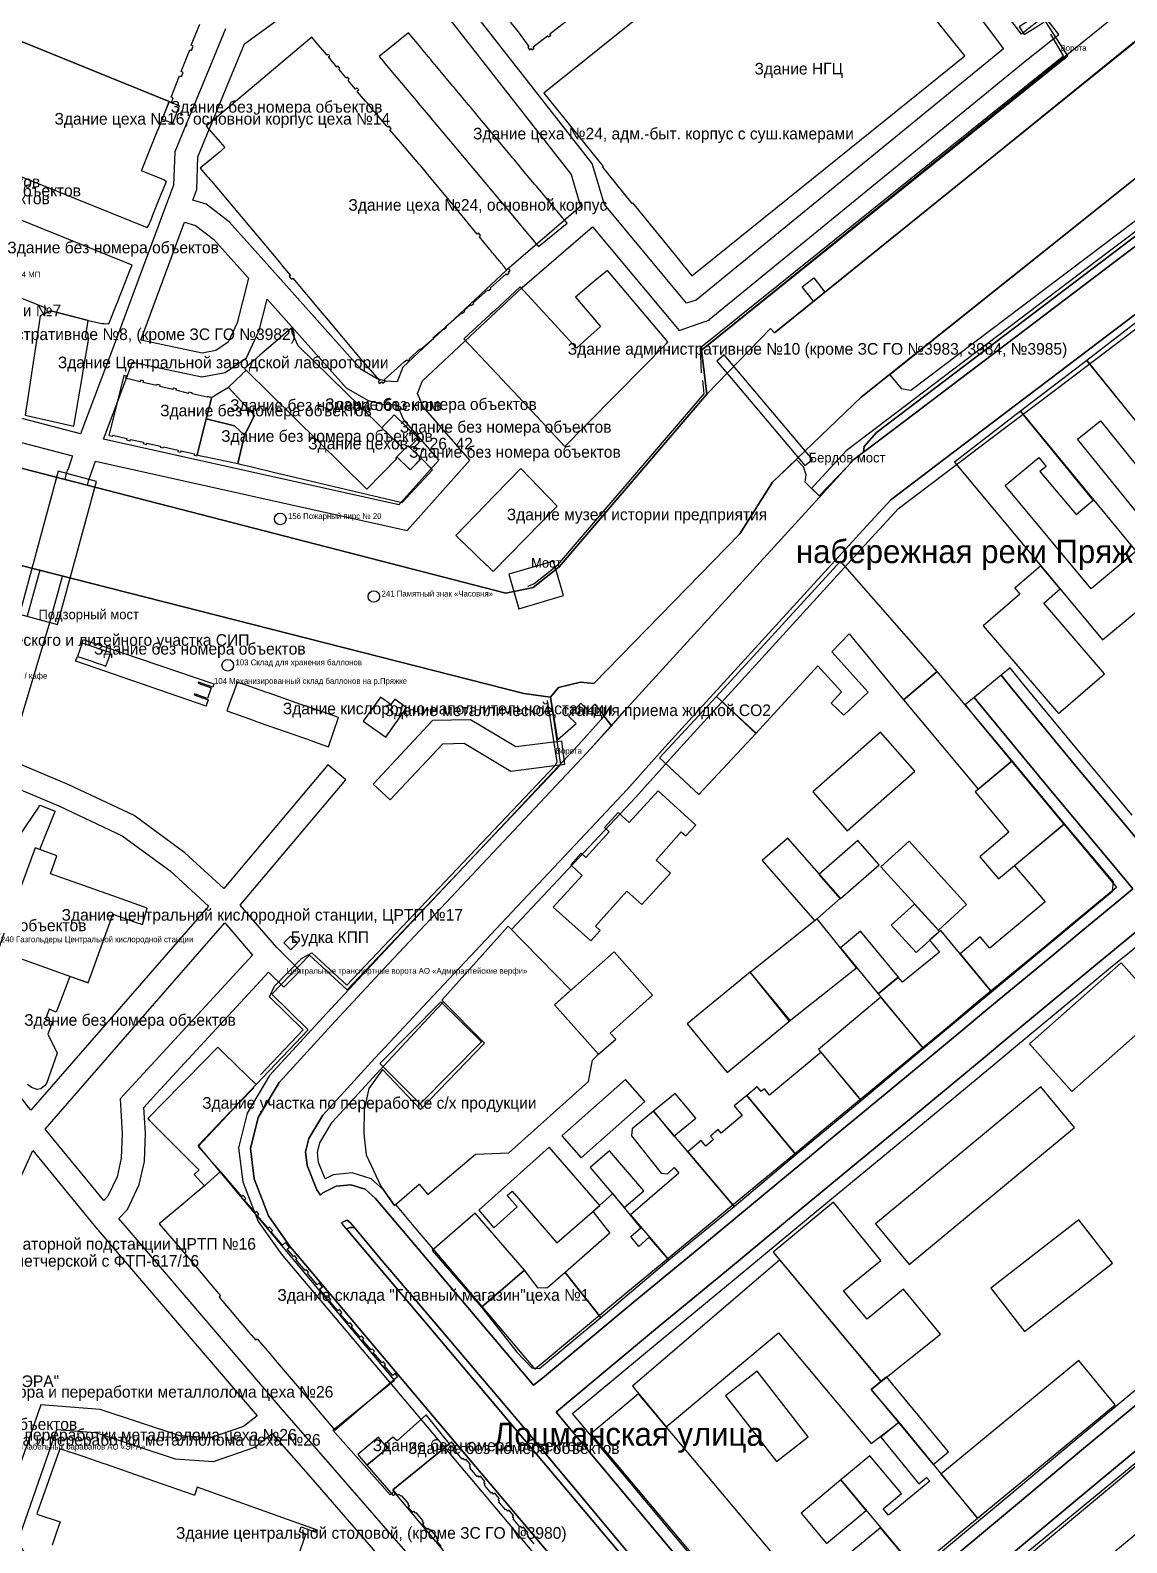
# Model space of a CAD drawing. Extents: x -1571 to 863, y -881 to 2148.
# Drawn here: x -322.6 to -40.2, y 183 to 572.8 of the extents above; entities that cross this region are included whole.
import ezdxf

# ---------------------------------------------------------------- set-up
doc = ezdxf.new("R2010")
doc.units = 0
for name, color, linetype in [('AREAS', 62, 'CONTINUOUS'), ('BRIDGES', 34, 'CONTINUOUS'), ('BUILDINGS_CONTEXT', 9, 'CONTINUOUS'), ('BUILDINGS_SHIPYARD', 6, 'CONTINUOUS'), ('FENCE', 1, 'CONTINUOUS'), ('FENCE_GATES', 2, 'CONTINUOUS'), ('LABELS', 7, 'CONTINUOUS'), ('LAND_EDGE', 8, 'CONTINUOUS'), ('ROADS_CITY', 8, 'CONTINUOUS'), ('ROADS_INTERNAL', 250, 'CONTINUOUS'), ('SIDEWALKS', 9, 'CONTINUOUS'), ('WATER', 5, 'CONTINUOUS'), ('ZONE_SHIPYARD', 1, 'CONTINUOUS')]:
    doc.layers.add(name, color=color, linetype=linetype)

msp = doc.modelspace()

# ---------------------------------------------------------------- linework, layer by layer
at = {"layer": 'AREAS'}
for points in [[(-101.2, 484), (-98.3, 480.5), (-95.8, 480), (40, 582.7), (55.9, 596.4), (70.8, 612.7), (82, 626.8), (90.6, 639.1), (98.3, 652.5), (109, 678.4), (108.4, 682.4), (104, 683.4), (98.6, 667.8), (92.3, 655.3), (70.008, 629.593), (73.4, 626.6), (70.8, 623.8), (67.609, 626.891), (47.5, 604.8), (32, 590.5)], [(-107.937, 464.089), (-97.522, 471.983), (-85.723, 480.882), (-68.73, 493.778), (-43.122, 513.184), (-8.178, 539.541), (7.896, 552.242), (11.429, 555.169), (49.056, 584.159), (69.429, 604.728), (81.999, 617.395), (93.29, 633.661), (97.891, 641.575), (101.471, 650.526), (104.867, 659.611), (104.3, 659.8), (100.9, 651.7), (93.3, 637.6), (84.7, 624.7), (73.5, 610.7), (57.8, 593.4), (41.9, 580.3), (-104.6, 469.1), (-107.8, 465.5)], [(-188.6, 400.9), (-186.8, 389.9), (-182, 394.1), (-184, 396), (-180.8, 399.4), (-178.8, 397.5), (-177.2, 399.1), (-172.923, 393.575), (-169.492, 397.395), (-118.469, 453.42), (-112.183, 460.285), (-112.2, 460.3), (-119.4, 452.8), (-123, 456.3), (-122.7, 458.2), (-123.4, 460.3), (-125.2, 462.2), (-131.4, 456.3), (-139.8, 443), (-177.4, 404.4), (-180.9, 404.8), (-186.5, 403.4)], [(-236.7, 288.4), (-236.1, 283), (-232.3, 274.9), (-228.8, 269.9), (-222.4, 275.4), (-220.2, 272.8), (-207.9, 283.2), (-199.3, 283.5), (-178.8, 301.9), (-177.8, 307.4), (-176.2, 308.9), (-187.6, 321.6), (-183.4, 325.4), (-199.5, 341.9), (-216.6, 322.8), (-205.6, 311.8), (-222.1, 294.7), (-231.9, 305), (-235.4, 300.1), (-236.6, 294.6)], [(-241.167, 263.913), (-239.927, 262.46), (-239.94, 262.449), (-210.148, 227.112), (-156.692, 163.686), (-155.46, 164.698), (-196.944, 214.404), (-219.633, 241.191), (-232.439, 256.297), (-239.119, 264.246), (-240.2, 264.3)]]:
    msp.add_lwpolyline(points, close=True, dxfattribs=at)
msp.add_lwpolyline([(-42.146, 577.163), (-149.7, 490.3), (-148.3, 479), (-131.9, 495.9), (-130.9, 494.8), (-120.826, 502.933), (-123.8, 506.7), (-120.8, 509), (-117.945, 505.259), (-93.034, 525.372), (26.2, 622.1)], dxfattribs=at)
at = {"layer": 'BRIDGES'}
for points in [[(-121.145, 462.206), (-143.845, 489.106), (-145.755, 487.494), (-123.055, 460.594)], [(-315.578, 419.663), (-305.578, 456.463), (-315.422, 459.137), (-325.422, 422.337)], [(-199.359, 432.618), (-196.759, 423.718), (-185.241, 427.082), (-187.841, 435.982)]]:
    msp.add_lwpolyline(points, close=True, dxfattribs=at)
at = {"layer": 'BUILDINGS_CONTEXT'}
for points in [[(-23.7, 489.9), (-32.4, 501.6), (-50.4, 487.7), (-20.9, 451), (-12.1, 440.7), (5.1, 453.5), (-4.6, 465.8), (-18.8, 455.1), (-20.3, 457), (-17, 459.3), (-34, 479.1), (-35.2, 478.1), (-36.3, 479.4)], [(-27.5, 459.4), (-50.4, 487.7), (-67.5, 474.6), (-33.3, 433.1), (-28.3, 437.1), (-52.8, 467.4), (-46.9, 472.1), (-33, 454.9)], [(-53.2, 448), (-48.8, 451.7), (-67.5, 474.6), (-84.5, 461.5), (-46.4, 415.7), (-30.1, 429.3), (-37.7, 438.5), (-49.3, 428.8), (-71.5, 455.5), (-62.8, 462.7), (-60.9, 460.4), (-62.5, 459.1)], [(-97.7, 400.2), (-89, 407.5), (-113.9, 436), (-145.8, 401.1), (-135.7, 391.6), (-119.7, 409), (-113.6, 402.3), (-116.3, 399.4), (-113, 396.3), (-106.8, 402.2), (-116.1, 412.6), (-111.7, 417.2)], [(-57.3, 428.8), (-62.3, 434.8), (-69, 429), (-67.7, 427.5), (-77.1, 419.3), (-57.7, 396.7), (-45.9, 406.9), (-61.5, 425.1)], [(-69.7, 384.5), (-89, 407.5), (-97.7, 400.2), (-78.4, 377.2)], [(-160.503, 385.302), (-150.353, 375.856), (-135.65, 391.654), (-145.8, 401.1)], [(-103.6, 391.9), (-121.046, 376.56), (-112.2, 366.5), (-94.754, 381.84)], [(-78, 359.8), (-73.2, 354.1), (-56.2, 368.3), (-69.7, 384.5), (-79.2, 376.5), (-70.5, 366.1)], [(-180.4, 355), (-187.9, 346.8), (-178.2, 338.1), (-175.8, 340.8), (-177, 341.9), (-168.9, 350.9), (-165.1, 347.5), (-157.7, 355.6), (-161.4, 358.9), (-154.9, 366.2), (-153.7, 365.2), (-151.2, 367.9), (-160.9, 376.8), (-168.3, 368.6), (-171.2, 371.2), (-174.7, 367.3), (-173.5, 366.2), (-179.5, 359.6), (-180.7, 360.7), (-183.4, 357.7)], [(-77.9, 339.2), (-83.1, 334.8), (-75, 325), (-43.8, 350.9), (-43.6, 353.3), (-56.2, 368.3), (-69.1, 357.5), (-61.2, 348.2), (-75.4, 336.2)], [(-127.5, 364.6), (-134.1, 358.8), (-120.468, 343.288), (-113.868, 349.088)], [(-119.445, 355.251), (-113.995, 348.994), (-103.95, 357.743), (-109.4, 364)], [(-103.5, 357.2), (-88.686, 340.885), (-81.4, 347.5), (-96.214, 363.815)], [(-88.4, 340.5), (-94.804, 347.605), (-100.8, 342.2), (-94.396, 335.095)], [(-127.1, 317.4), (-109.8, 331.2), (-119.86, 343.812), (-137.16, 330.012)], [(-113.912, 336.315), (-104.2, 324.5), (-98.988, 328.785), (-108.7, 340.6)], [(-92.6, 310.4), (-75, 325), (-88, 340.8), (-91, 338.3), (-88.4, 335.2), (-97.9, 327.5), (-99, 328.8), (-104.2, 324.5)], [(-172.2, 335.3), (-187.6, 321.6), (-176.2, 308.9), (-171.8, 312.8), (-173.2, 314.3), (-162.3, 324.1)], [(-41.596, 332.504), (-65.2, 311.6), (-54.304, 299.296), (-30.7, 320.2)], [(-153.4, 316.7), (-143.1, 304.2), (-126.864, 317.578), (-137.164, 330.078)], [(-108.6, 297), (-92.509, 310.476), (-103.5, 323.6), (-119.591, 310.124)], [(-216.866, 322.434), (-232.6, 306.5), (-222.134, 296.166), (-206.4, 312.1)], [(-135.4, 300.5), (-138, 298.3), (-125.4, 283.1), (-108.6, 297), (-118.9, 309.4), (-132.2, 298.4), (-133.5, 300), (-134.3, 299.3)], [(-169.3, 302.4), (-185.7, 287.9), (-180.678, 282.22), (-164.278, 296.72)], [(-62.3, 300.5), (-104.9, 265.2), (-96.2, 254.7), (-53.6, 290)], [(-151.2, 292.4), (-156.501, 298.822), (-162.1, 294.2), (-156.799, 287.778)], [(-141.3, 269.7), (-125.4, 283.1), (-138, 298.3), (-141.3, 295.6), (-139.2, 293.1), (-144.6, 288.6), (-145.4, 289.5), (-147.4, 287.8), (-146.6, 286.9), (-148.6, 285.2), (-149.8, 286.7), (-153.2, 283.8)], [(-155.5, 278.3), (-168, 267.5), (-158.1, 255.9), (-141.3, 269.7), (-162.1, 294.2), (-167.6, 289.7), (-167.7, 287.9), (-160.1, 278.3), (-158.5, 278.1), (-156.7, 279.7)], [(-188.9, 285), (-207.1, 268.7), (-203.2, 264.2), (-197.2, 269.6), (-199.8, 272.5), (-198.5, 273.6), (-187, 260.3), (-175.9, 269.9)], [(-164.586, 273.684), (-173.4, 284), (-178.414, 279.716), (-169.6, 269.4)], [(-175.6, 241.1), (-158.1, 255.9), (-163.2, 261.8), (-165.8, 259.4), (-167.9, 261.9), (-165.3, 264.2), (-172.5, 273), (-177.7, 268.4), (-173.3, 262.8), (-184.8, 252.7)], [(-131.2, 257.9), (-103.4, 224.6), (-88.1, 236.8), (-97.7, 248.4), (-107, 240.6), (-113.1, 247.9), (-103.5, 255.8), (-115.7, 270.8)], [(-206.4, 243.7), (-195.3, 253.3), (-207.981, 267.962), (-219.081, 258.362)], [(-66.5, 237.5), (-43.855, 255.035), (-52.5, 266.2), (-75.145, 248.665)], [(-103.4, 224.6), (-129.5, 255.9), (-167.5, 223.4), (-158.8, 212.9), (-129.9, 237.1), (-106, 208.6), (-98.8, 214.1), (-106, 222.5)], [(-191.4, 227.9), (-175.6, 241.1), (-184.8, 252.7), (-189.4, 248.7), (-191.8, 248.6), (-195.3, 253.3), (-206.4, 243.7), (-197.3, 232.1), (-193.4, 228.1)], [(-43.1, 218.6), (-52.5, 230), (-88.003, 200.725), (-78.603, 189.325)], [(-135.365, 227.227), (-143.528, 220.878), (-130.362, 203.952), (-122.2, 210.3)], [(-102, 225.8), (-106, 222.5), (-90.046, 203.162), (-86.046, 206.462)], [(-178.183, 211.098), (-141.649, 167.539), (-129.367, 177.841), (-165.9, 221.4)], [(-94.6, 176.1), (-78.6, 189.4), (-98.8, 214.1), (-103.5, 210.2), (-93.7, 198.2), (-91.7, 199.8), (-90.9, 198.9), (-101.5, 190.1), (-102.9, 191.8), (-98.2, 195.7), (-106.3, 205.4), (-113.8, 199.2)], [(-32.7, 207.7), (-66.6, 179.9), (-57.7, 168.8), (-31.6, 190.4), (-16.8, 172.6), (-9.2, 178.8)], [(-117.5, 182.8), (-107.251, 191.341), (-113.8, 199.2), (-124.049, 190.659)], [(-131.8, 175.8), (-142.4, 167), (-127.7, 149), (-94.6, 176.1), (-103.6, 186.9), (-117.3, 175.5), (-113.4, 170.8), (-121.9, 163.8)]]:
    msp.add_lwpolyline(points, close=True, dxfattribs=at)
at = {"layer": 'BUILDINGS_SHIPYARD'}
for points in [[(-145.86, 592.33), (-175.96, 568.1), (-177.79, 566.62), (-185.84, 560.14), (-190.3, 556.55), (-175.04, 537.69), (-175.2, 537.53), (-174.76, 536.99), (-173.95, 535.98), (-173.72, 535.7), (-167.66, 528.16), (-167.46, 528.34), (-156.09, 514.3), (-154.75, 512.64), (-154.5, 512.33), (-154.25, 512.02), (-153.99, 511.71), (-153.49, 511.09), (-152.99, 510.47), (-152.52, 509.89), (-152.19, 509.49), (-93.02, 557.17), (-81.86, 566.18), (-101.14, 590.28)], [(-200.21, 576.4), (-196.7, 572.01), (-195.36, 570.25), (-194.17, 568.62), (-194.45, 568.41), (-193.99, 567.77), (-193.6, 568.05), (-193.35, 567.74), (-192.8, 568.18), (-193.03, 568.47), (-189.39, 571.37), (-189.13, 571.04), (-188.53, 571.51), (-188.8, 571.86), (-181.5, 577.53)], [(-336.36, 574.48), (-286.81, 554.41), (-286.22, 554.18), (-285.78, 555.33), (-286.3, 555.55), (-284.2, 561.01), (-283.65, 560.82), (-283.24, 561.92), (-283.78, 562.14), (-281.54, 567.76), (-281.04, 567.55), (-280.61, 568.66), (-281.15, 568.89), (-278.97, 574.34)], [(-253.54, 179.65), (-251.64, 185.24), (-253.24, 185.8), (-252.8, 187.11), (-248.81, 185.66), (-248.59, 186.29), (-250.99, 187.11), (-255.11, 188.58), (-279.59, 197.31), (-280.33, 195.24), (-280.62, 195.34), (-292.47, 199.48), (-303.25, 203.25), (-303.56, 203.36), (-308.95, 205.25), (-315.04, 207.19), (-320.83, 190.75), (-320.96, 190.38), (-314.89, 188.39), (-315.74, 185.99), (-317.01, 182.4)], [(-192.79, 182.75), (-194.52, 184.78), (-194.31, 184.96), (-194.72, 185.44), (-194.42, 185.7), (-195.56, 187.05), (-195.87, 186.79), (-196.3, 187.3), (-196.5, 187.13), (-198.22, 189.16), (-198.01, 189.33), (-198.43, 189.82), (-198.13, 190.09), (-199.26, 191.42), (-199.57, 191.16), (-200.02, 191.7), (-200.22, 191.53), (-201.91, 193.53), (-201.71, 193.71), (-202.1, 194.18), (-201.79, 194.44), (-202.95, 195.81), (-203.26, 195.55), (-203.66, 196.02), (-203.89, 195.83), (-205.64, 197.9), (-205.41, 198.08), (-205.81, 198.56), (-205.51, 198.82), (-206.67, 200.19), (-206.97, 199.94), (-207.27, 200.3), (-207.5, 200.11), (-209.41, 202.36), (-209.17, 202.55), (-209.48, 202.91), (-209.2, 203.16), (-210.38, 204.54), (-210.67, 204.3), (-211.08, 204.8), (-211.35, 204.58), (-213.09, 206.64), (-212.83, 206.85), (-213.27, 207.39), (-212.97, 207.64), (-214.11, 208.99), (-214.66, 208.53), (-229.21, 196.66), (-228.46, 195.75), (-228.33, 195.59), (-227.99, 195.22), (-227.65, 195.51), (-227.27, 195.08), (-227.08, 195.24), (-225.18, 193.06), (-225.37, 192.9), (-224.97, 192.44), (-225.29, 192.15), (-224.22, 190.88), (-223.9, 191.15), (-223.48, 190.66), (-223.29, 190.82), (-221.49, 188.68), (-221.68, 188.53), (-221.26, 188.02), (-221.58, 187.76), (-220.49, 186.48), (-220.16, 186.75), (-219.76, 186.25), (-219.56, 186.42), (-217.76, 184.3), (-217.95, 184.13), (-217.54, 183.64), (-217.86, 183.37), (-216.76, 182.08)]]:
    msp.add_lwpolyline(points, dxfattribs=at)
for points in [[(-62.77, 576.99), (-67.88, 573.68), (-66.57, 571.65), (-65.59, 572.28), (-64.79, 572.79), (-64.55, 572.94), (-64.33, 573.08), (-62.43, 574.29), (-61.45, 574.92)], [(-286.81, 554.41), (-336.36, 574.48), (-348.33, 544.45), (-292.48, 521.98), (-292.08, 522.52), (-291.28, 524.47), (-291.11, 524.98), (-288.89, 530.54), (-288.65, 531.17), (-287.49, 533.77), (-287.74, 533.88), (-288.22, 534.2), (-293.92, 536.57), (-291.44, 542.78), (-289.89, 546.68), (-289.5, 547.66), (-289.09, 548.69), (-288.63, 549.86), (-286.87, 554.26)], [(-277.34, 548.04), (-272.47, 542.53), (-273.96, 541.29), (-278.81, 537.26), (-277.01, 535.12), (-276.75, 534.81), (-276.22, 534.18), (-275.96, 533.87), (-258.44, 512.99), (-258.18, 512.68), (-257.86, 512.29), (-257.6, 511.98), (-255.62, 509.62), (-255.93, 509.32), (-255.35, 508.59), (-255, 508.88), (-247.49, 499.93), (-246.41, 498.64), (-237.63, 488.18), (-232.69, 482.48), (-233.02, 482.19), (-232.63, 481.73), (-232.09, 482.2), (-231.78, 481.82), (-231.19, 482.31), (-231.48, 482.67), (-227.15, 486.53), (-226.19, 487.38), (-225.61, 487.88), (-225.32, 487.58), (-224.82, 488.01), (-224.96, 488.2), (-224.93, 488.22), (-222.25, 490.59), (-222.23, 490.61), (-222.08, 490.47), (-218.77, 493.36), (-218.92, 493.55), (-216.1, 495.93), (-215.95, 495.75), (-215.41, 496.27), (-215.53, 496.41), (-211.42, 500.06), (-211.24, 499.88), (-210.69, 500.36), (-210.85, 500.55), (-209.23, 502.01), (-209.03, 501.81), (-208.36, 502.39), (-208.49, 502.55), (-204.72, 505.87), (-204.54, 505.68), (-203.97, 506.17), (-204.13, 506.35), (-200.05, 510), (-199.87, 509.78), (-199.28, 510.29), (-199.47, 510.51), (-199.03, 510.89), (-199.45, 511.4), (-199.9, 511.03), (-200.24, 511.44), (-200.49, 511.75), (-200.75, 512.06), (-201, 512.37), (-201.26, 512.68), (-201.51, 512.99), (-201.77, 513.29), (-202.02, 513.6), (-202.28, 513.91), (-202.53, 514.22), (-202.78, 514.53), (-203.04, 514.84), (-203.29, 515.14), (-203.55, 515.45), (-203.8, 515.76), (-204.06, 516.07), (-204.31, 516.38), (-204.62, 516.75), (-206.93, 519.56), (-206.61, 519.87), (-207.09, 520.47), (-207.48, 520.21), (-212.14, 525.87), (-220.61, 536.13), (-220.81, 536.37), (-222.03, 537.85), (-222.41, 538.29), (-227.21, 543.92), (-229.97, 547.15), (-229.65, 547.48), (-230.15, 548.06), (-230.49, 547.77), (-230.85, 548.18), (-231.33, 548.75), (-233.67, 551.49), (-234.07, 551.96), (-235.78, 553.97), (-236.25, 554.52), (-238.32, 556.94), (-238.41, 557.05), (-238.01, 557.41), (-238.45, 557.94), (-238.87, 557.6), (-240.74, 559.83), (-240.43, 560.14), (-240.89, 560.68), (-241.22, 560.41), (-241.35, 560.56), (-243.07, 562.62), (-243.14, 562.69), (-242.83, 562.99), (-243.28, 563.52), (-243.6, 563.25), (-245.81, 565.89), (-245.48, 566.19), (-245.85, 566.61), (-246.17, 566.32), (-248.39, 568.97), (-249.29, 570.05), (-250.09, 571), (-258.85, 563.61), (-263.82, 559.43)], [(-185.16, 524.09), (-185.55, 524.55), (-185.74, 524.78), (-186.12, 525.24), (-186.51, 525.7), (-186.89, 526.16), (-187.28, 526.62), (-187.66, 527.08), (-192.24, 532.59), (-192.69, 533.12), (-195.86, 536.93), (-196.05, 537.15), (-197.89, 539.36), (-198.28, 539.83), (-198.97, 540.66), (-204.28, 547.03), (-204.6, 547.41), (-205.32, 548.29), (-206.86, 550.13), (-208.18, 551.71), (-209.15, 552.88), (-209.8, 553.67), (-211.11, 555.23), (-211.29, 555.45), (-212.75, 557.2), (-213.43, 558.02), (-213.72, 558.36), (-215.89, 560.97), (-216.61, 561.83), (-217.19, 562.53), (-217.87, 563.35), (-219.04, 564.75), (-219.43, 565.22), (-220.11, 566.04), (-220.5, 566.5), (-221.36, 567.53), (-222.37, 568.75), (-225.19, 572.14), (-232.75, 566.02), (-232.34, 565.53), (-232.08, 565.22), (-231.18, 564.14), (-222.79, 554.14), (-222.77, 554.11), (-219.54, 550.26), (-219.5, 550.21), (-214.9, 544.72), (-213.11, 542.59), (-213.07, 542.53), (-197.03, 523.4), (-196.75, 523.06), (-191.87, 517.24), (-191.69, 517.03), (-184.32, 523.08)], [(-285.91, 548.79), (-284.21, 553.26), (-286.942, 554.299), (-288.642, 549.829)], [(-304.21, 497.21), (-303.54, 497.18), (-302.39, 497.13), (-300.24, 502.53), (-300.18, 502.66), (-299.61, 504.11), (-299.44, 504.51), (-299.37, 504.7), (-296.93, 510.83), (-296.68, 511.45), (-296.35, 512.28), (-352.17, 534.81), (-353.15, 535.21), (-360.27, 517.81), (-346.37, 512.27), (-331.75, 506.45), (-331.24, 506.25), (-318.64, 501.23), (-319.09, 499.67), (-317.36, 500.47), (-307.65, 498)], [(-203.03, 500.51), (-204.14, 499.5), (-210.89, 493.28), (-200.98, 482.68), (-200, 481.63), (-198.17, 479.67), (-184.94, 465.51), (-179.76, 470.77), (-171.28, 479.37), (-158.75, 492.06), (-158.36, 492.45), (-173.95, 510.9), (-177.1, 508.26), (-179.28, 506.45), (-182.17, 504.03), (-175.71, 496.41), (-178.21, 494.17), (-181.88, 490.88), (-182.42, 491.46), (-182.73, 491.8), (-196.39, 506.63)], [(-320.06, 499.22), (-320.07, 499.15), (-320.42, 496.82), (-323.92, 473.63), (-311.36, 470.74), (-309.15, 483.85), (-308.95, 485.01), (-307.54, 493.4), (-308.41, 493.55), (-307.66, 498), (-317.36, 500.47), (-319.09, 499.67)], [(-228.25, 462.32), (-228.48, 462.56), (-228.2, 462.85), (-226.32, 464.71), (-236.31, 474.56), (-236.33, 474.58), (-237.44, 475.66), (-253.63, 491.44), (-255.24, 495.03), (-254.96, 495.23), (-255.46, 495.93), (-260.04, 491.97), (-263.44, 489.03), (-265.19, 487.51), (-267.4, 485.6), (-267, 485.2), (-235.94, 454.53)], [(-275.97, 477.95), (-276.06, 478.18), (-277.03, 478.42), (-277.08, 478.2), (-280.94, 479.06), (-280.88, 479.32), (-281.74, 479.54), (-281.83, 479.2), (-285.05, 480.02), (-284.97, 480.35), (-285.81, 480.55), (-285.88, 480.24), (-289.21, 481.01), (-289.13, 481.33), (-289.98, 481.52), (-290.06, 481.19), (-293.56, 482), (-293.46, 482.4), (-294.2, 482.59), (-294.3, 482.16), (-295.65, 482.5), (-297.05, 482.85), (-297.58, 482.99), (-297.99, 483.09), (-297.86, 483.6), (-298.51, 483.77), (-302.3, 468.61), (-302.36, 468.38), (-301.43, 468.15), (-301.35, 468.4), (-297.73, 467.56), (-297.79, 467.21), (-296.92, 467.01), (-296.83, 467.36), (-293.45, 466.59), (-293.52, 466.27), (-292.71, 466.07), (-292.63, 466.4), (-289.1, 465.59), (-289.16, 465.34), (-288.38, 465.16), (-288.33, 465.42), (-284.52, 464.55), (-284.58, 464.23), (-283.86, 464.06), (-283.79, 464.38), (-280.33, 463.59), (-280.4, 463.29), (-279.66, 463.11), (-279.61, 463.35), (-277.3, 472.6)], [(-268.61, 460.99), (-266.2, 460.41), (-265.5, 460.25), (-259.29, 458.77), (-255.88, 457.96), (-245.78, 455.56), (-226.8, 451.05), (-219.03, 459.48), (-221.87, 462.46), (-224.74, 459.5), (-228.2, 462.85), (-228.48, 462.56), (-228.25, 462.32), (-235.94, 454.53), (-267, 485.2), (-268.01, 484.22), (-268.04, 484.19), (-269.82, 482.46), (-271.56, 480.76), (-271.59, 480.73), (-264.82, 473.54), (-267.39, 468.4), (-269.14, 461.14), (-269.15, 461.11)], [(-274.29, 479.1), (-275.54, 478.34), (-275.93, 478.1), (-275.97, 477.95), (-277.3, 472.6), (-269.97, 470.86), (-267.39, 468.41), (-264.82, 473.54), (-271.59, 480.73)], [(-267.39, 468.4), (-269.97, 470.86), (-277.3, 472.6), (-279.61, 463.34), (-278.73, 463.15), (-277.34, 462.86), (-269.15, 461.11), (-269.14, 461.14)], [(-222.69, 467.68), (-228.9, 473.66), (-229.85, 472.66), (-231.03, 471.43), (-232.05, 470.36), (-226.32, 464.71), (-225.32, 465.71), (-224.9, 465.32)], [(-221.83, 462.5), (-222.43, 463.04), (-223.47, 464), (-224.9, 465.31), (-225.32, 465.71), (-226.32, 464.71), (-228.2, 462.85), (-224.74, 459.5)], [(-186.9, 450.13), (-196.21, 459.88), (-197.61, 458.45), (-198.34, 457.69), (-199.59, 456.4), (-202.86, 453.03), (-213, 442.57), (-212.71, 442.3), (-208.34, 438.09), (-207.37, 437.16), (-205.18, 435.06), (-204.95, 434.84), (-203.36, 433.31)], [(-308.56, 410.77), (-307.77, 410.5), (-306.76, 410.16), (-305.37, 409.68), (-304.28, 409.3), (-303.14, 408.91), (-301.89, 412.34), (-309.29, 414.87), (-310.48, 411.43), (-309.56, 411.11)], [(-269.49, 404.26), (-270.3, 402.01), (-271, 400.06), (-271.97, 397.37), (-271.19, 397.1), (-270.87, 396.99), (-270.55, 396.88), (-270.22, 396.76), (-265.2, 394.99), (-263.87, 394.52), (-253.97, 391.03), (-252.97, 390.68), (-250.96, 389.97), (-250.59, 389.84), (-250.25, 389.72), (-249.91, 389.6), (-245.77, 388.14), (-243.24, 395.66), (-248.57, 397.53), (-250.38, 398.17), (-251.51, 398.57), (-252.91, 399.06), (-261.07, 401.93), (-262.19, 402.32), (-267.02, 404.02), (-267.26, 404.1), (-269.29, 404.82)], [(-232.65, 400.54), (-232.8, 400.33), (-236.86, 394.72), (-231.01, 390.59), (-225.7, 398.14), (-228.72, 400.39), (-229.76, 399), (-232.36, 400.94)], [(-320.19, 361.64), (-321.36, 362.07), (-327.77, 344.51), (-328.13, 343.53), (-328.29, 343.08), (-329.76, 338.98), (-329.77, 338.94), (-330.19, 337.78), (-330.2, 337.76), (-330.95, 335.65), (-307.67, 327.31), (-307, 329.18), (-302.05, 342.99), (-301.33, 345.01), (-296.93, 343.44), (-295.56, 342.97), (-293.71, 342.35), (-292.46, 346.54), (-300.15, 349.28), (-317.38, 355.42), (-315.81, 360.06)], [(-255.617, 339.323), (-257.292, 337.598), (-255.45, 335.81), (-253.775, 337.535)], [(-291.81, 291.77), (-291.44, 291.4), (-290.34, 290.3), (-290.01, 289.97), (-279.98, 279.93), (-279.12, 279.08), (-280.37, 277.91), (-277.76, 274.96), (-273.59, 278.66), (-279.33, 285.16), (-269.3, 295.84), (-269.41, 295.95), (-268.91, 296.46), (-268.83, 296.39), (-265.02, 300.29), (-265.14, 300.4), (-264.44, 301.11), (-266.74, 303.36), (-266.83, 303.44), (-267.88, 304.47), (-268.08, 304.66), (-274.33, 310.77), (-282.38, 302.52), (-283.07, 301.81), (-283.73, 301.14), (-292.35, 292.31)], [(-279.47, 273.53), (-279.71, 273.34), (-280.28, 272.86), (-282.15, 271.29), (-283.24, 270.37), (-289.38, 265.23), (-284.55, 259.55), (-278.11, 251.98), (-276.49, 250.07), (-273.58, 246.65), (-273.97, 246.32), (-271.16, 242.99), (-270.5, 242.24), (-269.79, 241.4), (-266.36, 237.36), (-265.73, 236.62), (-264.55, 235.23), (-264.16, 235.57), (-263.27, 234.52), (-262.73, 233.88), (-260.93, 231.77), (-259.42, 230), (-250.85, 219.92), (-244.18, 212.07), (-238.68, 216.76), (-235.05, 219.84), (-232.92, 221.65), (-228, 225.84), (-228.65, 226.6), (-229.22, 226.11), (-231.42, 228.7), (-231.08, 228.99), (-231.65, 229.66), (-231.97, 229.39), (-234.27, 232.09), (-233.96, 232.36), (-234.52, 233.01), (-234.84, 232.73), (-237.04, 235.32), (-236.66, 235.65), (-237.25, 236.35), (-237.65, 236.01), (-239.96, 238.72), (-239.59, 239.03), (-240.19, 239.73), (-240.55, 239.43), (-242.77, 242.04), (-242.38, 242.37), (-242.99, 243.1), (-243.36, 242.79), (-245.56, 245.38), (-245.2, 245.69), (-245.77, 246.36), (-246.13, 246.06), (-248.08, 248.35), (-247.34, 248.98), (-248.17, 249.96), (-248.7, 249.5), (-251.22, 252.46), (-250.93, 252.72), (-251.52, 253.41), (-251.77, 253.19), (-254.18, 256.03), (-253.92, 256.25), (-254.57, 257.01), (-254.82, 256.79), (-256.45, 258.71), (-255.86, 259.22), (-256.85, 260.39), (-257.64, 259.72), (-260.56, 263.16), (-260.22, 263.45), (-261, 264.37), (-261.33, 264.08), (-264.13, 267.38), (-263.73, 267.73), (-264.35, 268.46), (-264.71, 268.14), (-267.49, 271.41), (-267.1, 271.74), (-267.76, 272.52), (-268.1, 272.24), (-273.35, 278.4), (-273.59, 278.66), (-277.76, 274.96)], [(-214.66, 208.53), (-220.64, 215.95), (-228.12, 209.32), (-229.22, 210.27), (-231.23, 208.54), (-230.36, 207.53), (-235.9, 203.03), (-229.14, 195.2), (-228.46, 195.75), (-229.21, 196.66)], [(-235.902, 203.028), (-230.6, 207.44), (-232.902, 210.207), (-238.204, 205.795)]]:
    msp.add_lwpolyline(points, close=True, dxfattribs=at)
at = {"layer": 'FENCE'}
for points in [[(-149.686, 484.491), (-149.956, 490.992), (-56.436, 566.185), (-59.743, 571.788)], [(-194.453, 429.524), (-192.888, 430.133), (-186.724, 435.044), (-149.003, 479.102), (-149.341, 482.519)], [(-263.318, 303.579), (-252.28, 315.162), (-260.984, 323.713), (-259.698, 326.417), (-252.735, 333.595), (-250.088, 335.06), (-241.074, 326.729), (-187.401, 383.326), (-186.908, 384.22), (-189.375, 400.029)]]:
    msp.add_lwpolyline(points, dxfattribs=at)
at = {"layer": 'LAND_EDGE'}
for points in [[(-399.8, 747.8), (-486.8, 501.7), (-200.1, 427.7), (-193.1, 429.2), (-186.4, 434.5), (-148.3, 479), (-131.9, 495.9), (-130.9, 494.8), (18.1, 615.1)], [(32, 590.5), (-108.6, 478.2), (-131.4, 456.3), (-139.8, 443), (-177.4, 404.4), (-180.9, 404.8), (-186.5, 403.4), (-188.6, 400.9), (-195.5, 401.9), (-469.4, 471.6)]]:
    msp.add_lwpolyline(points, dxfattribs=at)
at = {"layer": 'OBJECT_POINTS'}
for centre in [(-258.22, 446.84), (-234.11, 426.86), (-271.74, 409.14)]:
    msp.add_circle(centre, 1.5, dxfattribs=at)
at = {"layer": 'PLATFORMS'}
msp.add_lwpolyline([(-275.29, 404.35), (-275.6, 403.49), (-279.26, 404.78), (-279.36, 404.5), (-275.98, 403.3), (-276.93, 400.61), (-280.31, 401.8), (-280.41, 401.52), (-276.75, 400.23), (-276.77, 400.17), (-277.18, 399.02), (-277.32, 398.62), (-310.92, 410.2), (-310.84, 410.44), (-310.48, 411.43), (-309.56, 411.11), (-308.56, 410.77), (-307.77, 410.5), (-306.76, 410.16), (-305.37, 409.68), (-304.28, 409.3), (-303.14, 408.91), (-301.89, 412.34), (-309.29, 414.87), (-308.97, 415.81), (-308.49, 415.65)], close=True, dxfattribs=at)
for points in [[(-325.68, 364.85), (-320.4, 372.59), (-320.31, 372.82), (-320.14, 373.1), (-316.24, 371.56), (-316.4, 371.17), (-320.05, 362.04), (-320.19, 361.64), (-321.36, 362.07), (-327.77, 344.51)], [(-330.95, 335.65), (-307.67, 327.31), (-312.43, 328.95), (-314.75, 322.87), (-315.93, 319.79), (-317.73, 320.49), (-318.71, 317.97), (-316.9, 317.26), (-318.11, 314.07), (-315.7, 309.18), (-318.46, 301.34), (-318.94, 300.79), (-319.93, 299.98), (-320.88, 299.86), (-322.29, 300.36), (-323.36, 301.07)]]:
    msp.add_lwpolyline(points, dxfattribs=at)
at = {"layer": 'ROADS_CITY'}
for points in [[(49.056, 584.159), (11.429, 555.169), (7.896, 552.242), (-8.178, 539.541), (-43.122, 513.184), (-68.73, 493.778), (-85.723, 480.882), (-97.522, 471.983), (-110.434, 462.195), (-118.469, 453.42), (-169.492, 397.395), (-179.155, 386.636), (-230.311, 332.183), (-244.043, 317.449), (-258.54, 301.606), (-263.946, 292.596), (-265.904, 284.622), (-264.94, 276.768), (-261.212, 267.268), (-255.643, 259.312), (-252.539, 255.673), (-220.852, 218.088), (-164.553, 151.29)], [(-34.025, 360.159), (-41.045, 368.583), (-53.238, 383.175), (-69.723, 403.157), (-72.517, 406.571), (-79.483, 400.872), (-76.677, 397.443), (-60.162, 377.425), (-47.955, 362.817), (-40.975, 354.441), (-38.584, 351.498), (-42.671, 348.065), (-51.966, 340.469), (-59.875, 333.862), (-76.483, 320.155), (-82.885, 314.754), (-101.368, 299.468), (-116.974, 286.562), (-122.372, 282.065), (-129.766, 275.969), (-148.967, 260.068), (-167.272, 244.964), (-190.672, 225.464), (-192.936, 223.597), (-212.767, 247.009), (-225.561, 262.103), (-233.671, 271.752), (-236.337, 274.104), (-240.027, 275.27), (-243.772, 274.895), (-247.237, 273.163), (-247.863, 272.611), (-248.788, 273.932), (-251.26, 280.232), (-251.696, 283.778), (-250.854, 287.204), (-247.26, 293.194), (-233.757, 307.951), (-220.089, 322.617), (-168.845, 377.164), (-159.108, 388.005), (-108.131, 443.98), (-100.966, 451.805), (-89.078, 460.817), (-77.277, 469.718), (-60.27, 482.622), (-34.678, 502.016)], [(-145.65, 166.989), (-187.145, 216.708), (-184.928, 218.536), (-161.528, 238.036), (-143.233, 253.132), (-124.034, 269.031), (-116.628, 275.135), (-111.226, 279.638), (-95.632, 292.532), (-77.115, 307.846), (-70.717, 313.245), (-54.125, 326.938), (-46.234, 333.531), (-36.929, 341.135)], [(-102.763, 152.59), (-63.016, 185.745), (-46.018, 199.944), (-27.522, 215.341), (-10.917, 229.144), (16.055, 251.722), (20.146, 255.014), (29.493, 262.753), (32.743, 265.518), (35.137, 262.626), (44.038, 251.926), (49.832, 244.932), (73.036, 216.827), (74.542, 215.02), (95.439, 189.924), (102.715, 181.153)], [(-33.278, 222.259), (-51.782, 206.856), (-68.784, 192.655), (-108.637, 159.41)]]:
    msp.add_lwpolyline(points, dxfattribs=at)
msp.add_lwpolyline([(-242.43, 265.402), (-242.163, 265.637), (-241.228, 266.105), (-240.973, 266.13), (-240.863, 266.096), (-240.129, 265.448), (-232.439, 256.297), (-219.633, 241.191), (-196.944, 214.404), (-155.46, 164.698), (-156.692, 163.686), (-210.148, 227.112), (-239.94, 262.449), (-239.927, 262.46), (-241.861, 264.727)], close=True, dxfattribs=at)
at = {"layer": 'ROADS_INTERNAL'}
for points in [[(-272.354, 573.121), (-285.379, 541.443), (-285.681, 532.898), (-287.509, 528.052), (-301.01, 491.751), (-309.656, 468.785), (-420.699, 497.786), (-418.855, 506.946), (-393.079, 506.384), (-387.377, 509.433), (-383.391, 515.835), (-378.751, 535.691), (-384.594, 537.056), (-389.009, 518.165), (-391.623, 513.967), (-394.521, 512.416), (-417.645, 512.921), (-410.969, 545.759), (-385.574, 654.316)], [(-424.157, 492.488), (-311.71, 463.121), (-312.968, 459.542), (-313.028, 459.558), (-313.265, 458.695), (-313.562, 457.851), (-313.503, 457.83), (-313.723, 457.027), (-307.913, 455.528), (-307.535, 456.905), (-305.852, 461.695), (-225.532, 443.89), (-209.397, 461.981), (-221.332, 475.621), (-222.856, 479.154), (-221.555, 482.473), (-195.894, 506.468), (-177.751, 522.133), (-155.477, 495.386), (-148.583, 497.777), (-148.475, 497.645), (-148.113, 497.94), (-147.672, 498.094), (-147.728, 498.255), (-65.923, 565.16), (-57.659, 571.66), (-61.369, 576.376), (-67.238, 571.759), (-89.996, 602.197)], [(-94.801, 598.604), (-71.923, 568.004), (-151.087, 503.26), (-153.523, 502.414), (-174.704, 527.851), (-177.89, 538.404), (-227.996, 602.609)], [(-202.528, 153.859), (-245.337, 203.169), (-257.629, 217.261), (-297.126, 263.456), (-299.829, 266.58), (-297.603, 268.864), (-294.545, 275.32), (-293.214, 281.305), (-292.896, 288.53), (-293.325, 295.221), (-290.089, 298.773), (-261.213, 330.07), (-257.314, 326.172), (-253.072, 330.414), (-259.104, 336.447), (-268.553, 347.33), (-241.361, 379.633), (-245.951, 383.497), (-272.778, 351.628), (-282.794, 360.822), (-295.859, 370.39), (-312.679, 378.341), (-328.155, 384.825), (-317.616, 420.174), (-314.332, 432.139), (-320.147, 433.619), (-323.384, 421.826)], [(-327.576, 271.743), (-321.968, 284.065), (-306.196, 264.769), (-301.674, 259.544), (-264.202, 215.716), (-267.662, 212.97), (-276.202, 210.034), (-284.118, 210.568), (-304.6, 217.362), (-319.866, 218.573), (-331.128, 186.452)]]:
    msp.add_lwpolyline(points, dxfattribs=at)
for points in [[(-280.758, 528.949), (-279.719, 531.702), (-279.421, 540.157), (-267.446, 569.279), (-262.13, 573.178), (-230.579, 596.166), (-183.31, 535.596), (-180.835, 527.398), (-199.906, 510.932), (-226.645, 485.927), (-228.101, 482.216), (-231.012, 482.378), (-233.239, 482.992), (-237.386, 485.362), (-260.863, 511.699), (-271.36, 523.419), (-277.322, 527.919)], [(-294.176, 492.913), (-282.868, 523.318), (-280.078, 522.481), (-275.44, 518.981), (-266.403, 508.891), (-269.337, 497.415), (-271.678, 492.399), (-274.787, 490.23), (-278.364, 489.559)], [(-303.774, 467.38), (-296.301, 487.23), (-278.436, 483.441), (-272.413, 484.57), (-266.922, 488.401), (-263.663, 495.385), (-261.589, 503.497), (-241.214, 480.638), (-235.561, 477.408), (-231.988, 476.422), (-228.12, 476.208), (-226.468, 472.379), (-217.403, 462.019), (-227.668, 450.51)], [(-234.276, 378.514), (-229.887, 374.423), (-216.364, 388.934), (-210.797, 389.078), (-198.856, 381.894), (-184.933, 383.649), (-185.683, 389.602), (-197.544, 388.106), (-209.203, 395.122), (-219.036, 394.866)], [(-341.779, 341.826), (-333.643, 367.786), (-329.958, 379.075), (-315.121, 372.859), (-298.941, 365.21), (-286.606, 356.178), (-276.682, 347.067), (-291.662, 329.871), (-322.485, 294.512), (-322.897, 295.056), (-322.878, 295.111), (-322.961, 295.14), (-331.586, 306.517), (-334.247, 312.758), (-335.994, 319.744)], [(-318.774, 289.638), (-287.138, 325.929), (-272.504, 342.728), (-265.326, 334.461), (-294.511, 302.827), (-299.475, 297.379), (-298.904, 288.47), (-299.186, 282.095), (-300.255, 277.28), (-302.597, 272.336), (-303.704, 271.2)], [(-325.942, 183.11), (-315.734, 212.227), (-305.8, 211.438), (-285.282, 204.632), (-275.398, 203.966), (-264.738, 207.63), (-260.278, 211.17), (-249.863, 199.231), (-209.251, 152.45), (-213.313, 149.612), (-220.108, 148.2), (-227.987, 148.2), (-306.474, 164.734), (-316.196, 166.836), (-321.853, 177.601)]]:
    msp.add_lwpolyline(points, close=True, dxfattribs=at)
at = {"layer": 'SIDEWALKS'}
for points in [[(47.066, 586.413), (9.556, 557.513), (6.009, 554.574), (-10.011, 541.916), (-44.931, 515.577), (-70.542, 496.168), (-87.533, 483.275), (-99.331, 474.376), (-112.463, 464.422), (-120.684, 455.443), (-121.358, 454.704), (-119.4, 452.8), (-112.2, 460.3), (-112.183, 460.285), (-110.434, 462.195), (-107.937, 464.089), (-107.8, 465.5), (-104.6, 469.1), (41.9, 580.3)], [(-34.678, 502.016), (-60.27, 482.622), (-77.277, 469.718), (-89.078, 460.817), (-100.966, 451.805), (-108.131, 443.98), (-159.108, 388.005), (-168.845, 377.164), (-220.089, 322.617), (-233.757, 307.951), (-247.26, 293.194), (-250.854, 287.204), (-251.696, 283.778), (-251.26, 280.232), (-248.788, 273.932), (-247.863, 272.611), (-247.237, 273.163), (-243.772, 274.895), (-240.027, 275.27), (-236.337, 274.104), (-233.671, 271.752), (-225.561, 262.103), (-212.767, 247.009), (-192.936, 223.597), (-190.672, 225.464), (-167.272, 244.964), (-148.967, 260.068), (-129.766, 275.969), (-122.372, 282.065), (-116.974, 286.562), (-101.368, 299.468), (-82.885, 314.754), (-76.483, 320.155), (-59.875, 333.862), (-51.966, 340.469), (-42.671, 348.065), (-38.584, 351.498), (-40.975, 354.441), (-47.955, 362.817), (-60.162, 377.425), (-76.677, 397.443), (-79.483, 400.872), (-81.804, 398.973), (-78.995, 395.539), (-62.47, 375.509), (-50.258, 360.895), (-43.291, 352.534), (-42.774, 351.897), (-44.585, 350.375), (-53.877, 342.782), (-61.791, 336.17), (-78.405, 322.458), (-84.808, 317.056), (-103.28, 301.78), (-118.89, 288.871), (-124.286, 284.374), (-131.677, 278.282), (-150.878, 262.381), (-169.187, 247.273), (-192.561, 227.795), (-210.478, 248.949), (-223.269, 264.038), (-228.449, 270.202), (-228.8, 269.9), (-231.647, 273.967), (-234.828, 276.774), (-239.712, 278.316), (-244.62, 277.825), (-246.687, 276.792), (-248.329, 280.975), (-248.651, 283.597), (-248.049, 286.049), (-244.843, 291.392), (-231.553, 305.916), (-217.898, 320.568), (-216.188, 322.388), (-216.6, 322.8), (-199.5, 341.9), (-198.663, 341.042), (-166.635, 375.135), (-156.883, 385.992), (-105.916, 441.957), (-98.937, 449.578), (-87.269, 458.424), (-75.467, 467.325), (-58.458, 480.232), (-32.869, 499.623)], [(-38.742, 370.505), (-50.93, 385.091), (-67.405, 405.061), (-70.195, 408.471), (-72.517, 406.571), (-69.723, 403.157), (-53.238, 383.175), (-41.045, 368.583), (-34.025, 360.159)], [(-164.553, 151.29), (-220.852, 218.088), (-252.539, 255.673), (-255.643, 259.312), (-261.212, 267.268), (-264.94, 276.768), (-265.904, 284.622), (-263.946, 292.596), (-258.54, 301.606), (-244.043, 317.449), (-230.311, 332.183), (-179.155, 386.636), (-172.923, 393.575), (-174.79, 395.986), (-181.365, 388.665), (-232.502, 334.232), (-246.247, 319.484), (-260.957, 303.408), (-266.751, 293.751), (-268.949, 284.803), (-267.871, 276.025), (-263.874, 265.84), (-258.018, 257.474), (-254.827, 253.732), (-223.146, 216.155), (-166.848, 149.357)], [(-36.929, 341.135), (-46.234, 333.531), (-54.125, 326.938), (-70.717, 313.245), (-77.115, 307.846), (-95.632, 292.532), (-111.226, 279.638), (-116.628, 275.135), (-124.034, 269.031), (-143.233, 253.132), (-161.528, 238.036), (-184.928, 218.536), (-187.145, 216.708), (-145.65, 166.989)], [(-143.35, 168.916), (-182.908, 216.314), (-159.613, 235.727), (-141.322, 250.819), (-122.123, 266.718), (-114.714, 272.826), (-109.31, 277.329), (-93.72, 290.22), (-75.192, 305.544), (-68.795, 310.942), (-52.209, 324.63), (-44.323, 331.218), (-35.015, 338.825)], [(102.715, 181.153), (95.439, 189.924), (74.542, 215.02), (73.036, 216.827), (49.832, 244.932), (44.038, 251.926), (35.137, 262.626), (32.743, 265.518), (29.493, 262.753), (20.146, 255.014), (16.055, 251.722), (-10.917, 229.144), (-27.522, 215.341), (-46.018, 199.944), (-63.016, 185.745), (-102.763, 152.59)], [(-100.805, 150.316), (-61.094, 183.442), (-44.097, 197.64), (-25.604, 213.034), (-8.996, 226.841), (17.959, 249.403), (22.043, 252.69), (31.422, 260.455), (32.371, 261.263), (32.829, 260.71), (41.729, 250.009), (47.521, 243.02), (70.727, 214.912), (72.237, 213.1), (93.132, 188.006), (100.099, 179.607)], [(-35.196, 224.566), (-53.703, 209.16), (-70.706, 194.958), (-110.595, 161.684)], [(-108.637, 159.41), (-68.784, 192.655), (-51.782, 206.856), (-33.278, 222.259)]]:
    msp.add_lwpolyline(points, dxfattribs=at)
msp.add_lwpolyline([(-242.43, 265.402), (-241.861, 264.727), (-241.167, 263.913), (-240.2, 264.3), (-239.119, 264.246), (-240.129, 265.448), (-240.863, 266.096), (-240.973, 266.13), (-241.228, 266.105), (-242.163, 265.637)], close=True, dxfattribs=at)
at = {"layer": 'WATER'}
for points in [[(18.1, 615.1), (-130.9, 494.8), (-131.9, 495.9), (-148.3, 479), (-186.4, 434.5), (-193.1, 429.2), (-200.1, 427.7), (-486.8, 501.7), (-399.8, 747.8)], [(-469.4, 471.6), (-195.5, 401.9), (-188.6, 400.9), (-186.5, 403.4), (-180.9, 404.8), (-177.4, 404.4), (-139.8, 443), (-131.4, 456.3), (-108.6, 478.2), (32, 590.5)]]:
    msp.add_lwpolyline(points, dxfattribs=at)
at = {"layer": 'ZONE_SHIPYARD'}
for points in [[(-399.8, 747.8), (-486.8, 501.7), (-200.1, 427.7), (-193.1, 429.2), (-186.4, 434.5), (-148.3, 479), (-149.7, 490.3), (-55.3, 566.2), (-112.4, 654.6)], [(-117.7, 63.8), (-229, 196.2), (-229.9, 195.4), (-244.7, 212), (-228.8, 224.9), (-279.4, 285.4), (-251, 315.2), (-260.4, 324.4), (-250.7, 334.4), (-241, 325.5), (-185.9, 383.6), (-188.6, 400.9), (-195.5, 401.9), (-469.4, 471.6)]]:
    msp.add_lwpolyline(points, dxfattribs=at)

# ---------------------------------------------------------------- texts
at = {"layer": 'FENCE_GATES'}
for s, p in [('Ворота', (-57.202, 567.482)), ('Ворота', (-187.241, 386.353)), ('Центральные транспортные ворота АО «Адмиралтейские верфи»', (-256.566, 329.646))]:
    msp.add_text(s, height=1.5, dxfattribs=at).set_placement(p)
at = {"layer": 'LABELS'}
for s, height, p in [('Здание НГЦ', 3, (-136.052, 561.377)), ('Здание без номера объектов', 3, (-286.426, 551.544)), ('Здание цеха №16, основной корпус цеха №14', 3, (-316.368, 548.467)), ('Здание цеха №24, адм.-быт. корпус с суш.камерами', 3, (-208.557, 544.644)), ('Здание без номера объектов', 3, (-374.57, 532.245)), ('Здание без номера объектов', 3, (-372.09, 527.944)), ('Здание без номера объектов', 3, (-364.068, 529.965)), ('Здание цеха №24, основной корпус', 3, (-240.66, 526.27)), ('Здание без номера объектов', 3, (-328.536, 515.293)), ('239 Открытый склад металла участка 16 Цеха № 14 МП', 1.5, (-372.64, 509.1)), ('Здание трансформаторной подстанции №7', 3, (-396.287, 499.088)), ('Здание административное №8, (кроме ЗС ГО №3982)', 3, (-355.164, 492.945)), ('Здание административное №10 (кроме ЗС ГО №3983, 3984, №3985)', 3, (-184.16, 489.174)), ('Здание Центральной заводской лаборотории', 3, (-315.526, 485.691)), ('Здание без номера объектов', 3, (-289.151, 473.295)), ('Здание без номера объектов', 3, (-271.144, 474.683)), ('Здание без номера объектов', 3, (-246.657, 474.923)), ('Здание без номера объектов', 3, (-227.408, 469.067)), ('Здание без номера объектов', 3, (-273.427, 466.714)), ('Здание цехов 2, 26, 42', 3, (-251.006, 464.768)), ('Здание без номера объектов', 3, (-225.019, 462.624)), ('Бердов мост', 2.5, (-122.1, 461.4)), ('156 Пожарный пирс № 20', 1.5, (-256.22, 446.84)), ('Здание музея истории предприятия', 3, (-199.876, 446.505)), ('набережная реки Пряжки', 6, (-125.352, 435.467)), ('Мост', 2.5, (-193.6, 434.3)), ('241 Памятный знак «Часовня»', 1.5, (-232.11, 426.86)), ('Подзорный мост', 2.5, (-320.5, 421)), ('Здание термического и литейного участка СИП', 3, (-354.816, 414.153)), ('Здание без номера объектов', 3, (-306.198, 411.89)), ('103 Склад для хранения баллонов', 1.5, (-269.74, 409.14)), ('Ларёк / кафе', 1.5, (-330.2, 405.7)), ('104 Механизированный склад баллонов на р.Пряжке', 1.5, (-275.29, 404.35)), ('Здание кислородно-наполнительной станции', 3, (-257.562, 396.492)), ('Здание металлическое, станция приема жидкой СО2', 3, (-231.311, 396.05)), ('Здание без номера объектов', 3, (-362.644, 340.603)), ('Здание центральной кислородной станции, ЦРТП №17', 3, (-314.549, 343.323)), ('240 Газгольдеры Центральной кислородной станции', 1.5, (-330.2, 337.76)), ('Будка КПП', 3, (-255.533, 337.567)), ('Здание без номера объектов', 3, (-324.176, 316.244)), ('Здание участка по переработке с/х продукции', 3, (-278.324, 294.87)), ('Здание трансформаторной подстанции ЦРТП №16', 3, (-360.439, 258.533)), ('Здание диспетчерской с ФТП-617/16', 3, (-347.764, 254.167)), ('Здание склада "Главный магазин"цеха №1', 3, (-258.954, 245.376)), ('Гараж АО "ЭРА"', 3, (-345.832, 223.145)), ('Бытовки начальника уч. сбора и переработки металлолома цеха №26', 3, (-376.018, 220.422)), ('Здание без номера объектов', 3, (-365.038, 212.095)), ('Бытовки начальника уч. сбора и переработки металлолома цеха №26', 3, (-385.465, 209.345)), ('Бытовки начальника уч. сбора и переработки металлолома цеха №26', 3, (-379.29, 208.048)), ('Лоцманская улица', 6, (-203.197, 208.003)), ('221 Металлическая эстакада для кабельных барабанов АО «ЭРА»', 1.5, (-355.83, 207.05)), ('Здание без номера объектов', 3, (-234.402, 206.617)), ('Здание без номера объектов', 3, (-225.315, 205.913)), ('Здание центральной столовой, (кроме ЗС ГО №3980)', 3, (-285.085, 184.056))]:
    msp.add_text(s, height=height, dxfattribs=at).set_placement(p)

doc.saveas('drawing.dxf')
